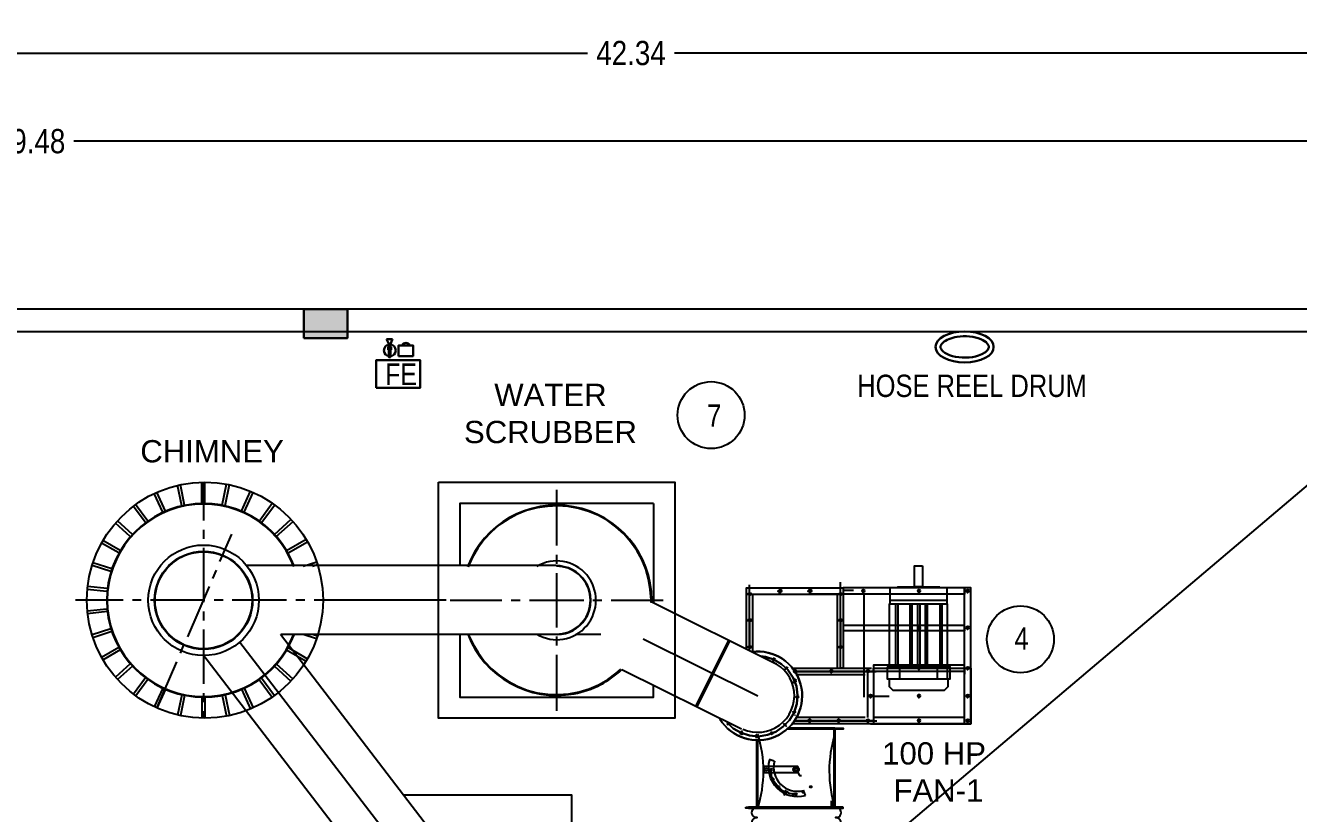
# Model space of a CAD drawing. Header units: metres. Extents: x -488 to 4759, y 38 to 2071.
# Drawn here: x 2949.15 to 2962.29, y 97.21 to 105.35 of the extents above; entities that cross this region are included whole.
import ezdxf
from ezdxf.lldxf.tags import DXFTag

# ---------------------------------------------------------------- set-up
doc = ezdxf.new("R2010")
doc.units = ezdxf.units.M
doc.header["$MEASUREMENT"] = 0
doc.layers.add('0 @ 1', color=7, linetype='Continuous')
doc.styles.add('2', font='swissc.ttf', dxfattribs={"height": 0.23})
doc.styles.add('ARIAL', font='arial.ttf', dxfattribs={"height": 0.8})
doc.styles.add('Arial narrow', font='ARIALN.TTF', dxfattribs={"height": 0.6})
doc.styles.add('CODE', font='swissc.ttf', dxfattribs={"height": 0.25})
doc.styles.add('SH', font='swissc.ttf', dxfattribs={"height": 10})
tags = doc.linetypes.add('00$1$HIDDEN', pattern=[0.375, 0.25, -0.125]).pattern_tags.tags
tags[6:7] = [DXFTag(74, 4), DXFTag(75, 0), DXFTag(340, '0'), DXFTag(46, 1.0), DXFTag(50, 0.0), DXFTag(44, 0.0), DXFTag(45, 0.0)]
tags[4:5] = [DXFTag(74, 4), DXFTag(75, 0), DXFTag(340, '0'), DXFTag(46, 1.0), DXFTag(50, 0.0), DXFTag(44, 0.0), DXFTag(45, 0.0)]
doc.dimstyles.new('OUTER', dxfattribs={"dimscale": 0, "dimtxt": 0.3, "dimasz": 0.18, "dimexe": 0.18, "dimexo": 0.0625, "dimgap": 0.09, "dimtad": 0, "dimzin": 0, "dimdsep": 46, "dimtxsty": 'CODE', "dimcen": 0.09, "dimse1": 1, "dimse2": 1, "dimclrd": 8, "dimclrt": 1, "dimadec": 0, "dimazin": 0, "dimtfac": 1, "dimtofl": 0, "dimtmove": 0, "dimatfit": 3, "dimfxl": 0, "dimtolj": 1, "dimtzin": 0, "dimarcsym": 0})

# ---------------------------------------------------------------- blocks, each defined once
blk = doc.blocks.new('_ArchTick')
at = {"const_width": 0.15}
blk.add_lwpolyline([(-0.5, -0.5), (0.5, 0.5)], dxfattribs=at)
blk = doc.blocks.new('*D399')
at = {"color": 0, "lineweight": -2}
for p, q in [((2934.464, 104.15), (2948.758, 104.15)), ((2963.945, 104.15), (2949.652, 104.15))]:
    blk.add_line(p, q, dxfattribs=at)
at = {"layer": 'Defpoints', "color": 0, "lineweight": -2}
for p in [(2963.945, 104.15), (2934.464, 100.161), (2963.945, 95.929)]:
    blk.add_point(p, dxfattribs=at)
at = {"color": 0, "lineweight": -2, "xscale": 0.2, "yscale": 0.2, "zscale": 0.2, "rotation": 180}
blk.add_blockref('_ArchTick', (2934.464, 104.15), dxfattribs=at)
at = {"color": 0, "lineweight": -2, "xscale": 0.2, "yscale": 0.2, "zscale": 0.2}
blk.add_blockref('_ArchTick', (2963.945, 104.15), dxfattribs=at)
at = {"color": 0, "lineweight": -2, "insert": (2949.205, 104.15), "char_height": 0.25, "attachment_point": 5, "style": 'CODE'}
blk.add_mtext('\\A1;29.48', dxfattribs=at)
blk = doc.blocks.new('*D378')
at = {"color": 0, "lineweight": -2}
for p, q in [((2934.234, 105.06), (2954.952, 105.06)), ((2976.57, 105.06), (2955.852, 105.06))]:
    blk.add_line(p, q, dxfattribs=at)
at = {"layer": 'Defpoints', "color": 0, "lineweight": -2}
for p in [(2976.57, 105.06), (2934.234, 101.547), (2976.57, 101.547)]:
    blk.add_point(p, dxfattribs=at)
at = {"color": 0, "lineweight": -2, "xscale": 0.2, "yscale": 0.2, "zscale": 0.2, "rotation": 180}
blk.add_blockref('_ArchTick', (2934.234, 105.06), dxfattribs=at)
at = {"color": 0, "lineweight": -2, "xscale": 0.2, "yscale": 0.2, "zscale": 0.2}
blk.add_blockref('_ArchTick', (2976.57, 105.06), dxfattribs=at)
at = {"color": 0, "lineweight": -2, "insert": (2955.402, 105.06), "char_height": 0.25, "attachment_point": 5, "style": 'CODE'}
blk.add_mtext('\\A1;42.34', dxfattribs=at)
blk = doc.blocks.new('*D375')
at = {"color": 0, "lineweight": -2}
for p, q in [((2934.234, 105.784), (2970.609, 105.784)), ((3007.884, 105.784), (2971.509, 105.784))]:
    blk.add_line(p, q, dxfattribs=at)
at = {"layer": 'Defpoints', "color": 0, "lineweight": -2}
for p in [(3007.884, 105.784), (2934.234, 101.42), (3007.884, 101.42)]:
    blk.add_point(p, dxfattribs=at)
at = {"color": 0, "lineweight": -2, "xscale": 0.2, "yscale": 0.2, "zscale": 0.2, "rotation": 180}
blk.add_blockref('_ArchTick', (2934.234, 105.784), dxfattribs=at)
at = {"color": 0, "lineweight": -2, "xscale": 0.2, "yscale": 0.2, "zscale": 0.2}
blk.add_blockref('_ArchTick', (3007.884, 105.784), dxfattribs=at)
at = {"color": 0, "lineweight": -2, "insert": (2971.059, 105.784), "char_height": 0.25, "attachment_point": 5, "style": 'CODE'}
blk.add_mtext('\\A1;{\\fSwis721 Cn BT|b1|i0|c0|p34;73.65}', dxfattribs=at)
blk = doc.blocks.new('DFFD')
at = {"color": 0, "lineweight": 30}
for p, q in [((15761.742, 2283.118), (15761.72, 2283.163)), ((15761.759, 2283.118), (15761.781, 2283.163)), ((15761.742, 2283.055), (15761.742, 2283.118)), ((15761.759, 2283.055), (15761.759, 2283.118))]:
    blk.add_line(p, q, dxfattribs=at)
at = {"color": 0, "lineweight": 30, "ltscale": 0.1}
blk.add_line((15761.781, 2283.163), (15761.72, 2283.163), dxfattribs=at)
at = {"color": 0, "lineweight": 30}
for points in [[(15761.765, 2283.086), (15761.736, 2283.086), (15761.736, 2283.055), (15761.765, 2283.055)], [(15761.759, 2283.055), (15761.742, 2283.055), (15761.742, 2282.98), (15761.759, 2282.98)], [(15761.844, 2282.99), (15761.992, 2282.99), (15761.992, 2283.1), (15761.844, 2283.1)]]:
    blk.add_lwpolyline(points, close=True, dxfattribs=at)
at = {"color": 0, "lineweight": 30, "ltscale": 0.1}
blk.add_lwpolyline([(15761.613, 2282.661), (15762.065, 2282.661), (15762.065, 2282.948), (15761.613, 2282.948)], close=True, dxfattribs=at)
at = {"color": 0, "lineweight": 30}
blk.add_circle((15761.753, 2283.049), 0.0611, dxfattribs=at)
blk.add_arc((15761.919, 2283.082), 0.0446, 24.8747, 155.1253, dxfattribs=at)
at = {"color": 0, "lineweight": 30, "style": 'SH'}
blk.add_text('FE', height=0.2239, dxfattribs=at).set_placement((15761.705, 2282.69))

msp = doc.modelspace()

# ---------------------------------------------------------------- hatches: boundary and pattern name
at = {"lineweight": 30}
h = msp.add_hatch(color=256, dxfattribs=at)
h.dxf.hatch_style = 1
h.paths.add_polyline_path([(2952.02432, 102.11778), (2952.47432, 102.11778), (2952.47432, 102.41778), (2952.02432, 102.41778)])

# ---------------------------------------------------------------- linework, layer by layer
at = {"linetype": '00$1$HIDDEN', "lineweight": -2, "ltscale": 2}
msp.add_line((2949.37445, 89.57484), (2964.17391, 102.11778), dxfattribs=at)
for p, q in [((2950.59585, 100.3318), (2950.50871, 100.5263)), ((2950.767, 100.3866), (2950.7213, 100.59828)), ((2950.79361, 100.39264), (2950.75049, 100.60487)), ((2950.9734, 100.4109), (2950.9734, 100.63119)), ((2950.98922, 100.63149), (2950.98922, 100.23435)), ((2951.00432, 100.4109), (2951.00432, 100.63158)), ((2951.18051, 100.39264), (2951.22764, 100.61095)), ((2951.21143, 100.3866), (2951.25801, 100.6049)), ((2951.38187, 100.3318), (2951.47401, 100.53748)), ((2951.40919, 100.31957), (2951.5015, 100.5256)), ((2954.63329, 100.55099), (2954.63329, 99.97561)), ((2950.41391, 100.22824), (2950.28883, 100.39956)), ((2950.56924, 100.31957), (2950.48167, 100.51387)), ((2951.56453, 100.22824), (2951.69953, 100.41394)), ((2951.58898, 100.21307), (2951.72408, 100.39645)), ((2955.63432, 100.4109), (2955.63432, 99.37716)), ((2950.38946, 100.21307), (2950.26474, 100.38165)), ((2950.23341, 100.06996), (2950.08037, 100.20785)), ((2950.25498, 100.09125), (2950.10034, 100.23047)), ((2950.98922, 100.14), (2950.98922, 100.04558)), ((2951.72202, 100.09125), (2951.89263, 100.24745)), ((2951.74071, 100.06996), (2951.91431, 100.22378)), ((2950.11547, 99.89945), (2949.93705, 100.00177)), ((2950.13057, 99.92383), (2949.95214, 100.02832)), ((2951.15965, 99.81121), (2951.28119, 100.09434)), ((2951.84715, 99.92383), (2952.04851, 100.04175)), ((2951.86225, 99.89945), (2952.06407, 100.01519)), ((2950.98922, 99.95425), (2950.98922, 99.3911)), ((2954.63329, 99.88119), (2954.63329, 99.78684)), ((2950.03277, 99.70766), (2949.8388, 99.77018)), ((2950.04212, 99.73506), (2949.84762, 99.79774)), ((2954.62565, 99.76857), (2951.43513, 99.76857)), ((2952.0183, 99.76246), (2952.15792, 99.80691)), ((2952.11538, 99.76246), (2952.16704, 99.77917)), ((2951.0863, 99.63769), (2951.12226, 99.7229)), ((2954.63329, 99.69249), (2954.63329, 99.12926)), ((2949.99321, 99.50069), (2949.79006, 99.52207)), ((2949.99609, 99.53111), (2949.79319, 99.55246)), ((2950.82741, 99.03491), (2951.05034, 99.5524)), ((2950.16005, 99.41238), (2949.66745, 99.41238)), ((2950.34631, 99.41238), (2950.25498, 99.41238)), ((2951.00432, 99.41238), (2950.44124, 99.41238)), ((2951.19273, 99.41238), (2951.09853, 99.41238)), ((2951.84715, 99.41238), (2951.28406, 99.41238)), ((2952.03556, 99.41238), (2951.94207, 99.41238)), ((2952.69069, 99.41238), (2952.13049, 99.41238)), ((2953.17543, 99.41238), (2952.6145, 99.41238)), ((2952.87911, 99.41238), (2952.7849, 99.41238)), ((2953.49417, 99.41238), (2953.00157, 99.41238)), ((2953.36384, 99.41238), (2953.26963, 99.41238)), ((2953.53373, 99.41238), (2954.0702, 99.41238)), ((2954.16369, 99.41238), (2954.25862, 99.41238)), ((2954.35282, 99.41238), (2954.91519, 99.41238)), ((2955.00724, 99.41238), (2955.10144, 99.41238)), ((2955.19637, 99.41238), (2955.73213, 99.41238)), ((2955.60879, 99.39707), (2956.89398, 98.75849)), ((2949.99321, 99.32105), (2949.79034, 99.2997)), ((2949.99609, 99.29365), (2949.79319, 99.2723)), ((2950.98922, 99.29667), (2950.98922, 99.20232)), ((2950.03277, 99.1171), (2949.8388, 99.05459)), ((2950.04212, 99.08971), (2949.84827, 99.02509)), ((2950.98922, 99.10797), (2950.98922, 98.54776)), ((2950.75118, 98.8644), (2950.78786, 98.94962)), ((2951.36498, 98.98024), (2953.53964, 96.14547)), ((2951.78341, 99.06231), (2953.76968, 96.47061)), ((2954.64293, 99.05619), (2951.78815, 99.05619)), ((2952.0183, 99.06231), (2952.15724, 99.01587)), ((2952.11538, 99.06231), (2952.16704, 99.04559)), ((2954.63329, 99.03793), (2954.63329, 98.94358)), ((2955.08977, 99.05619), (2954.83283, 99.05619)), ((2955.5261, 99.01271), (2956.71009, 98.42442)), ((2956.0726, 98.31573), (2956.41167, 98.99814)), ((2956.07829, 98.31291), (2956.41736, 98.99531)), ((2956.08398, 98.31008), (2956.42304, 98.99249)), ((2950.11547, 98.92531), (2949.93795, 98.82136)), ((2950.13057, 98.89791), (2949.95252, 98.7958)), ((2951.84715, 98.89791), (2952.04825, 98.78258)), ((2951.86225, 98.92531), (2952.06302, 98.80774)), ((2954.63329, 98.84915), (2954.63329, 98.27075)), ((2950.23341, 98.7548), (2950.08142, 98.6157)), ((2950.25498, 98.73043), (2950.10078, 98.5938)), ((2950.50829, 98.29865), (2950.71451, 98.77609)), ((2951.72202, 98.73043), (2951.89232, 98.57698)), ((2951.74071, 98.7548), (2951.91311, 98.59964)), ((2955.30758, 98.69585), (2956.54056, 98.08322)), ((2950.38946, 98.6117), (2950.26577, 98.44233)), ((2950.41391, 98.59343), (2950.29029, 98.42415)), ((2951.56453, 98.59343), (2951.69806, 98.4098)), ((2951.58898, 98.6117), (2951.72294, 98.42748)), ((2950.56924, 98.50519), (2950.48167, 98.31089)), ((2950.59585, 98.49297), (2950.50871, 98.29846)), ((2950.767, 98.43515), (2950.72146, 98.22645)), ((2950.79361, 98.42904), (2950.75064, 98.21987)), ((2950.98922, 98.45341), (2950.98922, 98.35906)), ((2951.18051, 98.42904), (2951.22749, 98.21378)), ((2951.21143, 98.43515), (2951.25786, 98.21984)), ((2951.38187, 98.49297), (2951.47401, 98.28729)), ((2951.40919, 98.50519), (2951.5015, 98.29916)), ((2950.9734, 98.41077), (2950.9734, 98.19357)), ((2951.00432, 98.41077), (2951.00432, 98.19318)), ((2953.63441, 98.41077), (2953.65814, 98.41077)), ((2950.98922, 98.26464), (2950.98922, 98.19328))]:
    msp.add_line(p, q)
at = {"lineweight": -2}
for points in [[(2963.9449, 102.41779), (2934.23391, 102.41777), (2934.23391, 76.70777), (2963.9449, 76.70779)], [(3007.88391, 102.41777), (2934.23391, 102.41777), (2934.23391, 39.51778), (3007.88391, 39.51778)]]:
    msp.add_lwpolyline(points, close=True, dxfattribs=at)
for points in [[(2934.46391, 102.18778), (2964.17391, 102.18778), (2964.17391, 102.41778), (2934.23391, 102.41778)], [(2955.63504, 100.4109), (2953.63441, 100.4109), (2953.63441, 99.86292), (2953.63441, 99.76857)], [(2955.6083, 99.38876), (2955.60987, 99.4154), (2955.60052, 99.52198), (2955.58183, 99.62855), (2955.5545, 99.73204), (2955.51207, 99.8325), (2955.46101, 99.92685), (2955.39701, 100.01516), (2955.32653, 100.09736), (2955.24455, 100.17042), (2955.15897, 100.23435), (2955.06549, 100.28613), (2954.96409, 100.3287), (2954.86125, 100.3592), (2954.7541, 100.38048), (2954.64479, 100.3866), (2954.53836, 100.38048), (2954.43193, 100.36524), (2954.32478, 100.33784), (2954.22482, 100.29829), (2954.12989, 100.24651), (2954.03928, 100.18567), (2953.9573, 100.11562), (2953.88323, 100.03645), (2953.81994, 99.94821), (2953.76457, 99.85688), (2953.72214, 99.75642)], [(2954.63329, 99.06231), (2954.69441, 99.06835), (2954.75482, 99.08359), (2954.80947, 99.10797), (2954.85838, 99.1445), (2954.90152, 99.18708), (2954.93748, 99.23583), (2954.96193, 99.29063), (2954.97631, 99.35147), (2954.98351, 99.41238), (2954.97631, 99.47329), (2954.96193, 99.53111), (2954.93748, 99.58591), (2954.90152, 99.63769), (2954.85838, 99.68026), (2954.80947, 99.71377), (2954.75482, 99.74117), (2954.69441, 99.75642), (2954.63329, 99.76246)], [(2958.40926, 99.76618), (2958.40926, 99.54935), (2958.32795, 99.54935), (2958.32795, 99.76618), (2958.40926, 99.76618)], [(2956.59335, 98.90787), (2956.59335, 99.53851), (2957.59074, 99.53851), (2957.59074, 98.70916), (2957.56364, 98.70916), (2957.56364, 99.59814)], [(2956.62587, 99.48973), (2956.62587, 99.4572), (2956.62587, 99.47347), (2956.62587, 99.47347), (2956.64213, 99.47347), (2956.60419, 99.47347), (2956.62587, 99.47347), (2956.62587, 99.47347), (2956.62587, 99.47347), (2956.93485, 99.47347), (2956.93485, 99.52225)], [(2956.62587, 99.2187), (2956.62587, 99.18617), (2956.62587, 99.20243), (2956.62587, 99.20243), (2956.64213, 99.20243), (2956.60961, 99.20243), (2956.62587, 99.20243), (2956.62587, 99.20243), (2956.62587, 99.20243), (2956.62587, 99.47347), (2956.60419, 99.47347)], [(2956.62587, 98.89171), (2956.62587, 99.57104)], [(2956.65839, 98.87555), (2956.65839, 99.47347), (2957.53112, 99.47347), (2957.53112, 98.70916)], [(2956.94027, 99.52225), (2956.94027, 99.48973), (2956.94027, 99.50599), (2956.94027, 99.50599), (2956.95653, 99.50599), (2956.91858, 99.50599), (2956.94027, 99.50599), (2956.94027, 99.50599), (2956.94027, 99.50599)], [(2957.56364, 99.48973), (2957.56364, 99.4572), (2957.56364, 99.47347), (2957.56364, 99.47347), (2957.54196, 99.47347), (2957.5799, 99.47347), (2957.56364, 99.47347), (2957.56364, 99.47347), (2957.56364, 99.47347), (2957.24924, 99.47347), (2957.24924, 99.52225), (2957.24924, 99.48973), (2957.24924, 99.50599), (2957.24924, 99.50599), (2957.22756, 99.50599), (2957.2655, 99.50599), (2957.24924, 99.50599), (2957.24924, 99.50599), (2957.24924, 99.50599)], [(2957.56364, 99.2187), (2957.56364, 99.18617), (2957.56364, 99.20243), (2957.56364, 99.20243), (2957.54196, 99.20243), (2957.5799, 99.20243), (2957.56364, 99.20243), (2957.56364, 99.20243), (2957.56364, 99.20243), (2957.56364, 99.47347), (2957.5799, 99.47347)], [(2958.90796, 98.13457), (2958.84291, 98.13457), (2958.84291, 99.53851), (2958.84291, 99.47347), (2957.58532, 99.47347)], [(2957.95393, 98.67663), (2957.90514, 98.67663), (2957.90514, 98.70916), (2958.90796, 98.70916), (2958.90796, 99.53851), (2958.59356, 99.53851), (2957.59074, 99.53851)], [(2958.90796, 98.70916), (2958.90796, 98.13457), (2957.90514, 98.13457), (2958.90796, 98.13457), (2958.90796, 99.53851), (2957.59074, 99.53851), (2957.59074, 99.50599)], [(2957.60158, 99.51683), (2957.69916, 99.51683)], [(2958.66403, 99.37047), (2958.66403, 99.40842), (2958.66403, 99.53851), (2958.07318, 99.53851), (2958.07318, 99.40842), (2958.07318, 99.37047)], [(2958.58814, 99.54935), (2958.58814, 99.53851), (2958.15449, 99.53851), (2958.15449, 99.54935), (2958.58814, 99.54935)], [(2958.37132, 99.52225), (2958.37132, 99.48973), (2958.37132, 99.50599), (2958.37132, 99.50599), (2958.37132, 99.50599), (2958.37132, 99.50599)], [(2958.87543, 99.52225), (2958.87543, 99.48973), (2958.87543, 99.50599), (2958.87543, 99.50599), (2958.87543, 99.50599), (2958.87543, 99.50599)], [(2957.80757, 98.48149), (2957.80757, 99.46262)], [(2958.66945, 98.60074), (2958.66945, 99.37047), (2958.06776, 99.37047), (2958.06776, 98.72542)], [(2958.66403, 99.40842), (2958.07318, 99.40842)], [(2958.13281, 99.37047), (2958.13281, 98.72542)], [(2958.15449, 99.37047), (2958.15449, 98.72542)], [(2958.27916, 99.37047), (2958.27916, 98.72542)], [(2958.30085, 99.37047), (2958.30085, 98.72542)], [(2958.36047, 99.37047), (2958.36047, 98.72542)], [(2958.38216, 99.37047), (2958.38216, 98.72542)], [(2958.43636, 99.37047), (2958.43636, 98.72542)], [(2958.45805, 99.37047), (2958.45805, 98.72542)], [(2958.58814, 99.37047), (2958.58814, 98.72542)], [(2958.60982, 99.37047), (2958.60982, 98.72542)], [(2956.60419, 99.20243), (2956.62587, 99.20243), (2956.62587, 98.92598), (2956.60419, 98.92598)], [(2957.58532, 99.20243), (2957.56364, 99.20243), (2957.56364, 98.92598), (2957.5799, 98.92598)], [(2957.59074, 99.15365), (2958.84291, 99.15365)], [(2958.84291, 99.12112), (2958.84291, 99.09402), (2957.59074, 99.09402)], [(2958.37132, 99.13739), (2958.37132, 99.10486), (2958.37132, 99.12112), (2958.37132, 99.12112), (2958.37132, 99.12112), (2958.37132, 99.12112)], [(2958.87543, 99.14281), (2958.87543, 99.11028), (2958.87543, 99.12654), (2958.87543, 99.12654), (2958.87543, 99.12654), (2958.87543, 99.12654)], [(2953.63441, 99.05619), (2953.63441, 98.41077), (2955.63432, 98.41077), (2955.63432, 98.5335)], [(2953.72214, 99.06231), (2953.76817, 98.96184), (2953.82282, 98.87051), (2953.88682, 98.7822), (2953.96305, 98.70303), (2954.04503, 98.63305), (2954.13349, 98.57516), (2954.23129, 98.52346), (2954.33125, 98.48383), (2954.4348, 98.45643), (2954.54483, 98.44126), (2954.65126, 98.43817), (2954.76129, 98.44428), (2954.86772, 98.46557), (2954.97056, 98.49606), (2955.06764, 98.53863), (2955.16257, 98.59343), (2955.2503, 98.65736), (2955.29762, 98.70106)], [(2956.62587, 98.94224), (2956.62587, 98.90972), (2956.62587, 98.92598), (2956.62587, 98.92598), (2956.64213, 98.92598), (2956.60961, 98.92598), (2956.62587, 98.92598), (2956.62587, 98.92598), (2956.62587, 98.92598)], [(2957.56364, 98.94224), (2957.56364, 98.90972), (2957.56364, 98.92598), (2957.56364, 98.92598), (2957.54196, 98.92598), (2957.5799, 98.92598), (2957.56364, 98.92598), (2957.56364, 98.92598), (2957.56364, 98.92598)], [(2957.05952, 98.70916), (2957.88346, 98.70916)], [(2957.09204, 98.69289), (2957.09204, 98.66037), (2957.09204, 98.67663), (2957.09204, 98.67663), (2957.11373, 98.67663), (2957.0812, 98.67663), (2957.09204, 98.67663), (2957.09204, 98.67663), (2957.09204, 98.67663), (2957.09204, 98.69831)], [(2957.46607, 98.69289), (2957.46607, 98.66037), (2957.46607, 98.67663), (2957.46607, 98.67663), (2957.48775, 98.67663), (2957.44981, 98.67663), (2957.46607, 98.67663), (2957.46607, 98.67663), (2957.46607, 98.67663), (2957.09204, 98.67663), (2957.0812, 98.67663), (2957.93224, 98.67663)], [(2958.84291, 98.74168), (2957.90514, 98.74168), (2957.90514, 98.67663), (2957.84551, 98.67663), (2957.46607, 98.67663), (2957.46607, 98.69831)], [(2957.80757, 98.41102), (2957.80757, 98.75794)], [(2957.84551, 98.69289), (2957.84551, 98.66037), (2957.84551, 98.67663), (2957.84551, 98.67663), (2957.86177, 98.67663), (2957.82383, 98.67663), (2957.84551, 98.67663), (2957.84551, 98.67663), (2957.84551, 98.67663)], [(2957.84551, 98.19962), (2957.84551, 98.64411), (2957.84551, 98.69831)], [(2957.90514, 98.70916), (2957.90514, 98.13457)], [(2958.17617, 98.60074), (2958.17617, 98.72542)], [(2958.37132, 98.72542), (2958.37132, 98.69289), (2958.37132, 98.70916), (2958.37132, 98.70916), (2958.37132, 98.70916), (2958.37132, 98.70916)], [(2958.56646, 98.60074), (2958.56646, 98.72542)], [(2958.84291, 98.64953), (2958.84291, 98.70916), (2958.84291, 98.64953)], [(2958.87543, 98.72542), (2958.87543, 98.69289), (2958.87543, 98.70916), (2958.87543, 98.70916), (2958.87543, 98.70916), (2958.87543, 98.70916)], [(2957.0812, 98.57906), (2957.10289, 98.58448)], [(2957.10289, 98.64411), (2957.81841, 98.64411)], [(2958.84291, 98.67663), (2957.89972, 98.67663)], [(2958.06776, 98.60074), (2958.06776, 98.51943), (2958.1057, 98.48149), (2958.63693, 98.48149), (2958.67487, 98.51943), (2958.67487, 98.60074)], [(2957.84551, 98.42186), (2958.06776, 98.42186)], [(2957.87262, 98.43812), (2957.87262, 98.4056), (2957.87262, 98.42186), (2957.87262, 98.42186), (2957.8943, 98.42186), (2957.85635, 98.42186), (2957.87262, 98.42186), (2957.87262, 98.42186), (2957.87262, 98.42186)], [(2957.90514, 98.42186), (2958.04608, 98.42186)], [(2958.37132, 98.44354), (2958.37132, 98.4056), (2958.37132, 98.42186), (2958.37132, 98.42186), (2958.37132, 98.42186), (2958.37132, 98.42186)], [(2958.87543, 98.43812), (2958.87543, 98.4056), (2958.87543, 98.42186), (2958.87543, 98.42186), (2958.87543, 98.42186), (2958.87543, 98.42186)], [(2957.54196, 98.18335), (2957.54196, 98.15083), (2957.54196, 98.16709), (2957.54196, 98.16709), (2957.56364, 98.16709), (2957.5257, 98.16709), (2957.54196, 98.16709), (2957.54196, 98.16709), (2957.54196, 98.16709), (2957.24382, 98.16709), (2957.24382, 98.18335), (2957.24382, 98.15083), (2957.24382, 98.16709), (2957.24382, 98.16709), (2957.26008, 98.16709), (2957.22756, 98.16709), (2957.24382, 98.16709), (2957.24382, 98.16709), (2957.24382, 98.16709), (2957.0812, 98.16709)], [(2957.09204, 98.22672), (2957.09204, 98.2213)], [(2957.09204, 98.16709), (2957.93766, 98.16709)], [(2957.81841, 98.19962), (2957.10289, 98.19962)], [(2957.90514, 98.16709), (2957.54196, 98.16709), (2957.54196, 98.17793)], [(2957.84551, 98.18335), (2957.84551, 98.15083), (2957.84551, 98.16709), (2957.84551, 98.16709), (2957.86177, 98.16709), (2957.82383, 98.16709), (2957.84551, 98.16709), (2957.84551, 98.16709), (2957.84551, 98.16709)], [(2957.87262, 98.13457), (2957.90514, 98.13457), (2957.84551, 98.13457), (2957.84551, 98.18877)], [(2958.84291, 98.13457), (2958.84291, 98.19962), (2957.90514, 98.19962)], [(2958.37132, 98.18335), (2958.37132, 98.14541), (2958.37132, 98.16709), (2958.37132, 98.16709), (2958.37132, 98.16709), (2958.37132, 98.16709)], [(2958.87543, 98.18335), (2958.87543, 98.15083), (2958.87543, 98.16709), (2958.87543, 98.16709), (2958.87543, 98.16709), (2958.87543, 98.16709)], [(2956.54998, 98.04242), (2956.53914, 98.02616)], [(2957.50401, 98.0912), (2957.02158, 98.0912), (2957.50401, 98.0912), (2957.50401, 97.26536), (2956.70176, 97.26536), (2956.70176, 97.96653)], [(2956.70718, 97.96653), (2956.70718, 97.26536), (2957.49859, 97.26536), (2957.49859, 98.0912), (2957.02158, 98.0912), (2957.59074, 98.0912), (2957.59074, 98.08036), (2957.00531, 98.08036)], [(2957.88346, 98.13457), (2957.05952, 98.13457)], [(2956.88064, 97.7497), (2956.82643, 97.76596)], [(2957.12457, 97.63397), (2957.12457, 97.69359), (2956.77223, 97.69359), (2956.77223, 97.63397), (2957.12457, 97.63397)], [(2957.10289, 97.4063), (2957.03784, 97.41714), (2956.97279, 97.43882), (2956.924, 97.48219), (2956.88064, 97.5364), (2956.85354, 97.59602), (2956.84812, 97.66107)], [(2957.11915, 97.62855), (2957.11373, 97.65023), (2957.12457, 97.63397), (2957.14083, 97.60144), (2957.16251, 97.60144)], [(2953.03395, 94.8933), (2953.85404, 94.8933), (2954.79181, 94.8933), (2954.79181, 97.39764), (2953.89198, 97.39764), (2953.38787, 97.39764), (2953.05117, 97.39764)], [(2956.99989, 97.44967), (2956.97821, 97.39546)], [(2957.17877, 97.44967), (2957.20046, 97.39546)], [(2956.58792, 97.27621), (2957.55822, 97.27621), (2957.55822, 97.26536), (2956.58792, 97.26536), (2956.58792, 97.27621)], [(2957.59074, 97.27621), (2956.61503, 97.27621), (2956.61503, 97.26536), (2957.59074, 97.26536), (2957.59074, 97.27621)], [(2956.70176, 97.27621), (2956.70176, 97.34125)], [(2956.70718, 97.27621), (2956.70718, 97.34125)], [(2957.47149, 97.27621), (2957.47149, 97.34125)], [(2957.47691, 97.27621), (2957.47691, 97.34125)]]:
    msp.add_lwpolyline(points)
at = {"lineweight": 30}
msp.add_lwpolyline([(2952.02432, 102.11778), (2952.02432, 102.41778), (2952.47432, 102.41778), (2952.47432, 102.11778)], close=True, dxfattribs=at)
for points in [[(2953.41481, 100.63158), (2955.85321, 100.63158), (2955.85321, 98.19318), (2953.41481, 98.19318)], [(2957.79673, 99.50599), (2957.79673, 99.50599), (2957.79673, 99.50599), (2957.79673, 99.50599), (2957.79673, 99.48973), (2957.79673, 99.52225), (2957.79673, 99.48973), (2957.79673, 99.50599), (2957.79673, 99.50599), (2957.79673, 99.50599), (2957.79673, 99.50599), (2957.79673, 99.50599), (2957.79673, 99.50599), (2957.79673, 99.50599), (2957.79673, 99.48973), (2957.79673, 99.52225), (2957.79673, 99.48973), (2957.79673, 99.50599), (2957.79673, 99.50599)], [(2956.39278, 98.15083), (2956.45783, 98.08578), (2956.53914, 98.04242), (2956.62587, 98.01531), (2956.71802, 98.00447), (2956.81017, 98.02073), (2956.8969, 98.05326), (2956.97279, 98.10746), (2957.03784, 98.17251), (2957.08662, 98.25382), (2957.11373, 98.34055), (2957.11915, 98.4327), (2957.10831, 98.52485), (2957.07578, 98.61158), (2957.02158, 98.69289), (2956.95653, 98.75252), (2956.87522, 98.80131), (2956.78849, 98.82841), (2956.74234, 98.83384), (2956.78849, 98.82841), (2956.87522, 98.80131), (2956.95653, 98.75252), (2957.02158, 98.69289), (2957.07578, 98.61158), (2957.10831, 98.52485), (2957.11915, 98.4327), (2957.11373, 98.34055), (2957.08662, 98.25382), (2957.03784, 98.17251), (2956.97279, 98.10746), (2956.8969, 98.05326), (2956.81017, 98.02073), (2956.71802, 98.00447), (2956.62587, 98.01531), (2956.53914, 98.04242), (2956.45783, 98.08578)], [(2956.88064, 98.81757), (2956.8698, 98.78504)], [(2957.01616, 98.72), (2956.99447, 98.69831)], [(2958.04608, 98.72542), (2958.04608, 98.60074), (2958.69655, 98.60074), (2958.69655, 98.72542)], [(2957.10831, 98.57906), (2957.07578, 98.5628)], [(2957.13541, 98.41102), (2957.10289, 98.41102)], [(2957.09746, 98.2484), (2957.07036, 98.25924)], [(2956.39278, 98.12373), (2956.41446, 98.14541)], [(2956.5283, 98.02616), (2956.54456, 98.05868)], [(2956.69634, 97.98821), (2956.69634, 98.02616)], [(2956.85896, 98.02073), (2956.84812, 98.04784)], [(2957.00531, 98.10746), (2956.97821, 98.13457)]]:
    msp.add_lwpolyline(points, close=True)
for points in [[(2950.99161, 98.84002), (2953.1674, 96.0038, 1.34999671), (2953.76968, 96.47061)], [(2956.70384, 97.26966, 1.13234394), (2956.70489, 97.16746, 1.13234394), (2956.70594, 97.06526)], [(2957.51067, 97.06526, 1.13231524), (2957.51173, 97.16746, 1.13231524), (2957.51278, 97.26966)]]:
    msp.add_lwpolyline(points, format="xyb")
msp.add_lwpolyline([(2956.31928, 98.18518, 1.83899146), (2956.65164, 98.87891, -1.83899146)], format="xyb", close=True)
for centre, radius in [((2956.2288, 101.32293), 0.34553), ((2951.00432, 99.41238), 1.2192), ((2956.62858, 99.47618), 0.01355), ((2956.94298, 99.5087), 0.01355), ((2957.25195, 99.5087), 0.01355), ((2957.56635, 99.47618), 0.01355), ((2957.79944, 99.5087), 0.01355), ((2957.79944, 99.5087), 0.01355), ((2957.79944, 99.5087), 0.01355), ((2957.79944, 99.5087), 0.01355), ((2958.37403, 99.5087), 0.01355), ((2958.87814, 99.5087), 0.01355), ((2959.42159, 99.00813), 0.34553), ((2956.62858, 99.20514), 0.01355), ((2957.56635, 99.20514), 0.01355), ((2958.37403, 99.12383), 0.01355), ((2958.87814, 99.12926), 0.01355), ((2956.62858, 98.92869), 0.01355), ((2957.56635, 98.92869), 0.01355), ((2956.87793, 98.80402), 0.00813), ((2956.87793, 98.80402), 0.00813), ((2957.00802, 98.71187), 0.00813), ((2957.00802, 98.71187), 0.00813), ((2957.09475, 98.67934), 0.01355), ((2957.46878, 98.67934), 0.01355), ((2957.84822, 98.67934), 0.01355), ((2958.37403, 98.71187), 0.01355), ((2958.87814, 98.71187), 0.01355), ((2957.09475, 98.58719), 0.00813), ((2957.09475, 98.57635), 0.00813), ((2957.09475, 98.57635), 0.00813), ((2957.12186, 98.41373), 0.00813), ((2957.12186, 98.41373), 0.00813), ((2957.87533, 98.42457), 0.01355), ((2958.37403, 98.42457), 0.01355), ((2958.87814, 98.42457), 0.01355), ((2957.08933, 98.25653), 0.00813), ((2957.08933, 98.25653), 0.00813), ((2957.24653, 98.1698), 0.01355), ((2957.54467, 98.1698), 0.01355), ((2957.84822, 98.1698), 0.01355), ((2958.37403, 98.1698), 0.01355), ((2958.87814, 98.1698), 0.01355), ((2956.40633, 98.13728), 0.00813), ((2956.40633, 98.13728), 0.00813), ((2956.54185, 98.04513), 0.00813), ((2956.54185, 98.04513), 0.00813), ((2956.54727, 98.03429), 0.00813), ((2956.85625, 98.03971), 0.00813), ((2956.85625, 98.03971), 0.00813), ((2956.99176, 98.12644), 0.00813), ((2956.99176, 98.12644), 0.00813), ((2956.69905, 98.00718), 0.00813), ((2956.69905, 98.00718), 0.00813), ((2956.79662, 97.66378), 0.01355), ((2956.85083, 97.66378), 0.00813), ((2956.85083, 97.66378), 0.00813), ((2957.1056, 97.66378), 0.02981), ((2957.1056, 97.66378), 0.01355), ((2956.86709, 97.56621), 0.00813), ((2956.92671, 97.4849), 0.00813), ((2957.00802, 97.43069), 0.00813), ((2957.07849, 97.40901), 0.00813), ((2957.1056, 97.40901), 0.00813), ((2957.17606, 97.43069), 0.00813), ((2957.25737, 97.4849), 0.00813)]:
    msp.add_circle(centre, radius)
for centre, radius, start, end in [((2956.70867, 98.42773), 0.37913, 246.395159, 66.416556), ((2955.47556, 97.64923), 1.29314, 342.716377, 17.126656), ((2958.74104, 97.64923), 1.29313, 162.873767, 197.284101), ((2957.12146, 97.68654), 0.3015, 165.125089, 285.424067), ((2957.12163, 97.68657), 0.24747, 165.05484, 284.442251)]:
    msp.add_arc(centre, radius, start, end)
at = {"lineweight": 30, "ltscale": 0.1}
msp.add_ellipse((2958.84535, 102.02678), major_axis=(0.29924, 0), ratio=0.53803313, dxfattribs=at)
msp.add_open_spline([(2959.09459, 102.02678), (2959.09459, 102.03698), (2959.09077, 102.04872), (2959.0645, 102.07801), (2959.04189, 102.09401), (2958.94773, 102.13429), (2958.85049, 102.14501), (2958.70462, 102.12155), (2958.65106, 102.09781), (2958.60236, 102.05503), (2958.5962, 102.03944), (2958.59601, 102.01469), (2958.60182, 101.99935), (2958.64264, 101.96281), (2958.67711, 101.94443), (2958.80162, 101.90922), (2958.9122, 101.91179), (2959.03586, 101.95396), (2959.06911, 101.97772), (2959.09199, 102.00903), (2959.09459, 102.01828), (2959.09459, 102.02678)], degree=3, knots=[0, 0, 0, 0, 0.44955103, 0.44955103, 0.89910206, 0.89910206, 1.86125064, 1.86125064, 2.59196563, 2.59196563, 3.13743914, 3.13743914, 3.68291266, 3.68291266, 4.22838617, 4.22838617, 5.27725404, 5.27725404, 5.90856217, 5.90856217, 6.28318531, 6.28318531, 6.28318531, 6.28318531], dxfattribs=at)
for points, knots in [([(2951.92769, 99.76095), (2951.75869, 100.21407), (2951.2891, 100.48095), (2950.81303, 100.39494), (2950.33696, 100.30893), (2949.99034, 99.89463), (2949.99034, 99.41087), (2949.99034, 98.92732), (2950.33696, 98.51281), (2950.81303, 98.42681), (2951.2891, 98.3408), (2951.75869, 98.60767), (2951.92769, 99.0608)], [0, 0, 0, 0, 1, 1, 1, 2, 2, 2, 3, 3, 3, 4, 4, 4, 4]), ([(2951.9205, 99.76073), (2951.7515, 100.21048), (2951.28478, 100.47462), (2950.81231, 100.3889), (2950.33984, 100.30289), (2949.99609, 99.89111), (2949.99609, 99.41087), (2949.99609, 98.93063), (2950.33984, 98.51886), (2950.81231, 98.43285), (2951.28478, 98.34684), (2951.7515, 98.61119), (2951.9205, 99.0608)], [0, 0, 0, 0, 1, 1, 1, 2, 2, 2, 3, 3, 3, 4, 4, 4, 4]), ([(2955.61603, 99.38531), (2955.61627, 99.39474), (2955.61637, 99.40419), (2955.61634, 99.41368), (2955.61563, 99.88759), (2955.27547, 100.29296), (2954.80804, 100.37717), (2954.34204, 100.46117), (2953.88179, 100.20012), (2953.71567, 99.75613)], [0, 0, 0, 0, 0.0199966, 0.0199966, 0.0199966, 1.0199966, 1.0199966, 1.0199966, 2.0199966, 2.0199966, 2.0199966, 2.0199966]), ([(2950.99066, 98.84002), (2951.30564, 98.84002), (2951.56093, 99.09575), (2951.56093, 99.41087), (2951.56093, 99.72621), (2951.30564, 99.98165), (2950.99066, 99.98165), (2950.67495, 99.98165), (2950.41966, 99.72621), (2950.41966, 99.41087), (2950.41966, 99.09575), (2950.67495, 98.84002), (2950.99066, 98.84002)], [0, 0, 0, 0, 1, 1, 1, 2, 2, 2, 3, 3, 3, 4, 4, 4, 4]), ([(2950.99066, 98.90395), (2951.26968, 98.90395), (2951.49693, 99.13106), (2951.49693, 99.41087), (2951.49693, 99.69098), (2951.26968, 99.91772), (2950.99066, 99.91772), (2950.71091, 99.91772), (2950.48366, 99.69098), (2950.48366, 99.41087), (2950.48366, 99.13106), (2950.71091, 98.90395), (2950.99066, 98.90395)], [0, 0, 0, 0, 1, 1, 1, 2, 2, 2, 3, 3, 3, 4, 4, 4, 4]), ([(2950.98994, 98.91007), (2951.2668, 98.91007), (2951.49117, 99.13436), (2951.49117, 99.41087), (2951.49117, 99.68738), (2951.2668, 99.91168), (2950.98994, 99.91168), (2950.71307, 99.91168), (2950.48942, 99.68738), (2950.48942, 99.41087), (2950.48942, 99.13436), (2950.71307, 98.91007), (2950.98994, 98.91007)], [0, 0, 0, 0, 1, 1, 1, 2, 2, 2, 3, 3, 3, 4, 4, 4, 4]), ([(2954.42833, 99.06051), (2954.59877, 98.96005), (2954.81738, 98.99737), (2954.94467, 99.14882), (2955.07196, 99.29998), (2955.07196, 99.52147), (2954.94467, 99.67292), (2954.81738, 99.82416), (2954.59877, 99.8617), (2954.42833, 99.76123)], [0, 0, 0, 0, 1, 1, 1, 2, 2, 2, 3, 3, 3, 3]), ([(2954.64293, 99.05619), (2954.75731, 99.05907), (2954.86495, 99.11716), (2954.92957, 99.21498), (2955.00867, 99.33378), (2955.00867, 99.48796), (2954.92957, 99.60669), (2954.86145, 99.70987), (2954.74554, 99.76879), (2954.62432, 99.76857)], [0, 0, 0, 0, 0.82441743, 0.82441743, 0.82441743, 1.82441743, 1.82441743, 1.82441743, 2.69342683, 2.69342683, 2.69342683, 2.69342683]), ([(2953.71711, 99.0608), (2953.8861, 98.61781), (2954.34779, 98.35906), (2954.81379, 98.44558), (2955.00516, 98.48114), (2955.17476, 98.57057), (2955.30818, 98.69641)], [0, 0, 0, 0, 1, 1, 1, 1.41002769, 1.41002769, 1.41002769, 1.41002769])]:
    msp.add_open_spline(points, degree=3, knots=knots)

# ---------------------------------------------------------------- block references
at = {"lineweight": -2}
msp.add_blockref('DFFD', (-12808.84018, -2181.05749), dxfattribs=at)

# ---------------------------------------------------------------- texts
at = {"lineweight": 30, "style": '2'}
msp.add_text('HOSE REEL DRUM', height=0.23, dxfattribs=at).set_placement((2957.73622, 101.5105))
at = {"char_height": 0.23, "width": 67.6583004, "attachment_point": 2, "style": 'ARIAL'}
for s, insert in [('{\\C252;WATER \\PSCRUBBER}', (2954.57039, 101.64705)), ('{\\C252;CHIMNEY}', (2951.07802, 101.06486)), ('{\\C252;100 HP \\P FAN-1}', (2958.5299, 97.94538))]:
    msp.add_mtext(s, dxfattribs=dict(at, insert=insert))
at = {"char_height": 0.23, "attachment_point": 1, "style": 'Arial narrow'}
for s, insert in [('{\\W0.73769;\\C252; \\W1;7}', (2956.13356, 101.43323)), ('{\\W0.6788;\\C252; \\W1;4}', (2959.30938, 99.13017))]:
    msp.add_mtext_dynamic_manual_height_columns(s, width=0.23, gutter_width=1.15, heights=[0], dxfattribs=dict(at, insert=insert))

# ---------------------------------------------------------------- dimensions: what is measured, and where the dimension line sits
at = {"layer": '0 @ 1', "lineweight": -2}
dim = msp.add_linear_dim(base=(3007.88391, 105.78393), p1=(2934.23391, 101.42024), p2=(3007.88391, 101.42023), text='{\\fSwis721 Cn BT|b1|i0|c0|p34;<>}', dimstyle='OUTER', override={"dimscale": 1, "dimtxt": 0.25, "dimasz": 0.2, "dimblk": 'ArchTick', "dimclrd": 0, "dimclrt": 0, "dimtix": 0, "dimtofl": 0, "dimtmove": 0, "dimatfit": 3, "dimfxl": 25.4}, dxfattribs=at)
dim.commit()
dim.dimension.update_dxf_attribs({"geometry": '*D375', "text_midpoint": (2971.05891, 105.78393)})
for base, p1, p2, override, picture, middle in [((2976.56985, 105.06014), (2934.23391, 101.54706), (2976.56985, 101.54706), {"dimscale": 1, "dimtxt": 0.25, "dimasz": 0.2, "dimblk": 'ArchTick', "dimclrd": 0, "dimclrt": 0, "dimtix": 0, "dimtofl": 0, "dimtmove": 0, "dimatfit": 3, "dimfxl": 25.4}, '*D378', (2955.40188, 105.06014)), ((2963.94542, 104.14959), (2934.46391, 100.16064), (2963.94542, 95.92896), {"dimscale": 1, "dimtxt": 0.25, "dimasz": 0.2, "dimblk": 'ArchTick', "dimclrd": 0, "dimclrt": 0, "dimtix": 0, "dimtofl": 0, "dimtmove": 1, "dimatfit": 3, "dimfxl": 25.4}, '*D399', (2949.20466, 104.14959))]:
    dim = msp.add_linear_dim(base=base, p1=p1, p2=p2, dimstyle='OUTER', override=override, dxfattribs=at)
    dim.commit()
    dim.dimension.update_dxf_attribs({"geometry": picture, "text_midpoint": middle})

doc.saveas('drawing.dxf')
